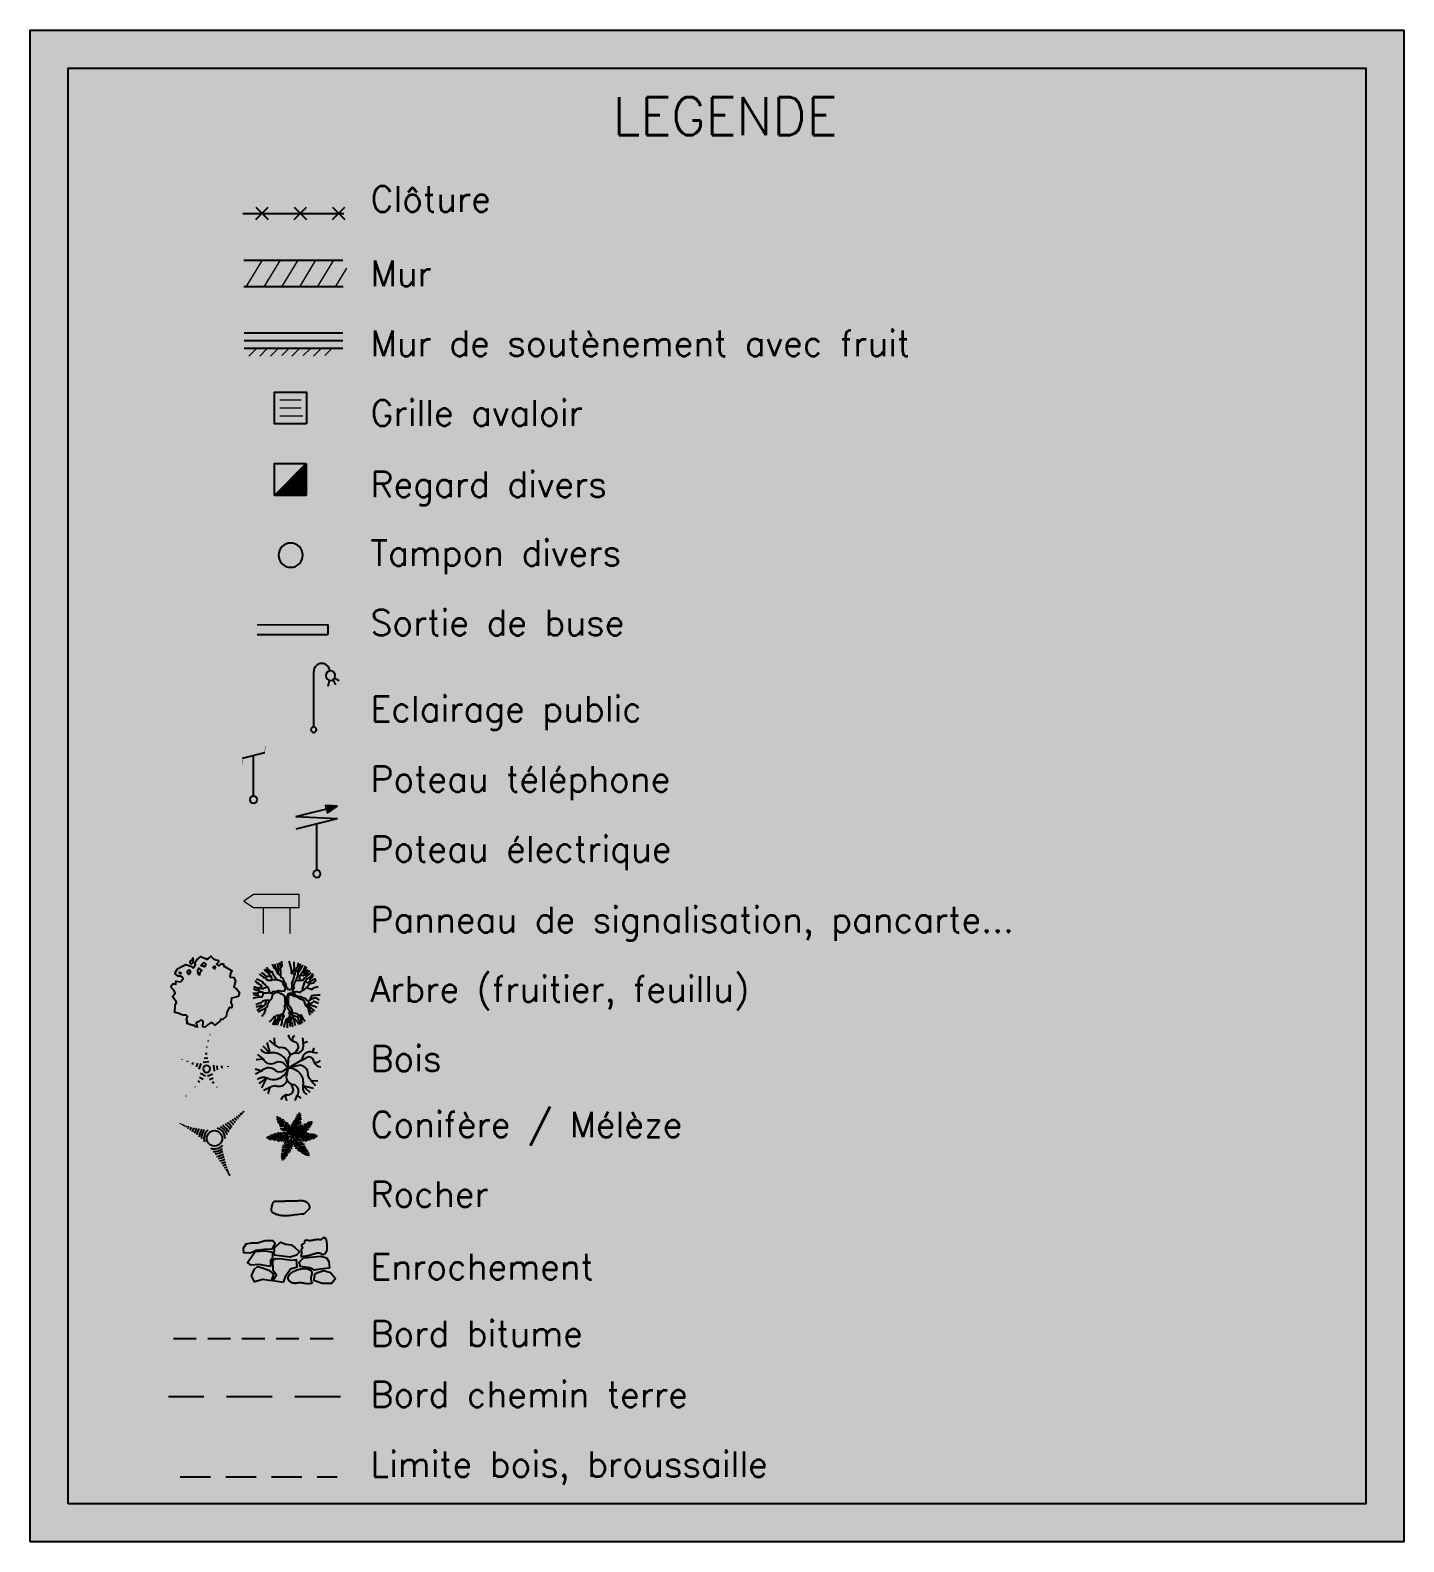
# Paper-space layout 'Legende' of a CAD drawing. Header units: millimetres. Extents: x 19 to 1130, y 28 to 365.
# Drawn here: x 44.7 to 135.1, y 31.4 to 130.9 of the extents above; entities that cross this region are included whole.
import ezdxf
from ezdxf.enums import TextEntityAlignment as Align

# ---------------------------------------------------------------- set-up
doc = ezdxf.new("R2010")
doc.units = ezdxf.units.MM
doc.header["$LTSCALE"] = 2
for name, pattern in [('CACHE2', [0.1875, 0.125, -0.0625]), ('DISCONTINU2', [0.375, 0.25, -0.125]), ('DISCONTINUX2', [1.5, 1, -0.5])]:
    doc.linetypes.add(name, pattern=pattern)
doc.layers.add('CARTOUCHE', color=7, linetype='Continuous')
doc.styles.add('17', font='romans.shx', dxfattribs={"oblique": 13.5, "height": 0.9})

# ---------------------------------------------------------------- blocks, each defined once
blk = doc.blocks.new('*X116')
at = {"color": 0}
for p, q in [((2.91, 2.327), (2.918, 2.335)), ((2.914, 2.313), (2.935, 2.334)), ((2.918, 2.299), (2.951, 2.333)), ((2.922, 2.286), (2.968, 2.331)), ((2.926, 2.272), (2.985, 2.33)), ((2.93, 2.259), (3.001, 2.329)), ((2.935, 2.245), (3.018, 2.328)), ((2.939, 2.231), (3.034, 2.327)), ((2.943, 2.218), (3.051, 2.326)), ((2.947, 2.204), (3.068, 2.325)), ((2.951, 2.191), (3.084, 2.324)), ((2.955, 2.177), (3.101, 2.323)), ((2.959, 2.164), (3.118, 2.322)), ((2.963, 2.15), (3.134, 2.321)), ((2.967, 2.136), (3.151, 2.32)), ((2.971, 2.123), (3.168, 2.319)), ((2.975, 2.109), (3.184, 2.318)), ((3.012, 2.128), (3.201, 2.317)), ((3.07, 2.168), (3.217, 2.316)), ((3.127, 2.208), (3.234, 2.315)), ((3.185, 2.248), (3.251, 2.314)), ((3.242, 2.287), (3.267, 2.313))]:
    blk.add_line(p, q, dxfattribs=at)
blk = doc.blocks.new('V070')
at = {"color": 0, "linetype": 'Continuous'}
for p, q in [((-0.001, 0.558), (-0.153, 0.69)), ((-0.127, 0.775), (-0.001, 0.658)), ((-0.001, 0.743), (-0.112, 0.865)), ((-0.101, 0.945), (-0.004, 0.844)), ((-0.004, 0.94), (-0.078, 1.025)), ((-0.041, 1.067), (-0.001, 1.009)), ((-0.004, 0.844), (-0.004, 0.849)), ((-0.001, 1.009), (0.051, 1.067)), ((0.085, 1.025), (-0.001, 0.94)), ((-0.001, 0.844), (0.118, 0.945)), ((0.148, 0.86), (-0.001, 0.743)), ((-0.001, 0.664), (0.17, 0.77)), ((0, 0.013), (0, 1.119)), ((0.193, 0.69), (0.007, 0.558)), ((-0.011, 0.006), (-1.014, 0.473)), ((-0.984, 0.414), (-0.914, 0.426)), ((-0.853, 0.394), (-0.961, 0.362)), ((-0.914, 0.426), (-0.945, 0.498)), ((-0.899, 0.309), (-0.766, 0.353)), ((-0.892, 0.51), (-0.851, 0.397)), ((-0.674, 0.314), (-0.831, 0.265)), ((-0.765, 0.357), (-0.806, 0.507)), ((-0.766, 0.353), (-0.771, 0.356)), ((-0.756, 0.213), (-0.597, 0.278)), ((-0.717, 0.498), (-0.674, 0.314)), ((-0.505, 0.236), (-0.69, 0.154)), ((-0.632, 0.09), (-0.409, 0.191)), ((-0.601, 0.281), (-0.625, 0.48)), ((-0.544, 0.467), (-0.502, 0.242)), ((-0.313, 0.146), (-0.536, 0.045)), ((-0.409, 0.191), (-0.505, 0.236)), ((-0.414, 0.193), (-0.464, 0.462)), ((-0.439, 0), (-0.217, 0.101)), ((-0.409, 0.191), (-0.409, 0.191)), ((-0.368, 0.417), (-0.318, 0.148)), ((-0.121, 0.056), (-0.343, -0.045)), ((-0.222, 0.103), (-0.272, 0.373)), ((-0.186, 0.611), (-0.001, 0.452)), ((-0.001, 0.345), (-0.186, 0.505)), ((-0.186, 0.399), (-0.001, 0.239)), ((-0.001, 0.133), (-0.186, 0.292)), ((-0.18, 0.305), (-0.125, 0.059)), ((-0.125, 0.059), (-0.13, 0.061)), ((-0.001, 0.457), (0.222, 0.616)), ((-0.001, 0.452), (-0.001, 0.558)), ((0.222, 0.51), (-0.001, 0.351)), ((-0.001, 0.452), (-0.001, 0.452)), ((-0.001, 0.245), (0.222, 0.404)), ((0.2, 0.292), (-0.001, 0.139)), ((-0.001, 0.139), (-0.001, 0.144)), ((0.01, 0.008), (0.916, 0.642)), ((0.108, 0.077), (0.132, 0.32)), ((0.113, 0.08), (0.117, 0.083)), ((0.354, 0.004), (0.113, 0.08)), ((0.125, -0.044), (0.338, 0.076)), ((0.219, 0.381), (0.195, 0.138)), ((0.2, 0.141), (0.458, 0.05)), ((0.437, 0.039), (0.224, -0.081)), ((0.282, 0.199), (0.306, 0.442)), ((0.545, 0.111), (0.287, 0.202)), ((0.324, -0.117), (0.537, 0.003)), ((0.393, 0.503), (0.369, 0.26)), ((0.369, 0.26), (0.456, 0.32)), ((0.369, 0.26), (0.369, 0.26)), ((0.373, 0.263), (0.632, 0.171)), ((0.456, 0.32), (0.477, 0.521)), ((0.675, 0.238), (0.46, 0.314)), ((0.562, 0.549), (0.539, 0.378)), ((0.543, 0.381), (0.728, 0.302)), ((0.608, 0.427), (0.644, 0.588)), ((0.789, 0.372), (0.608, 0.427)), ((0.716, 0.625), (0.689, 0.488)), ((0.689, 0.488), (0.693, 0.491)), ((0.691, 0.485), (0.841, 0.445)), ((0.767, 0.543), (0.794, 0.652)), ((0.887, 0.518), (0.769, 0.54)), ((0.85, 0.646), (0.825, 0.579)), ((0.825, 0.579), (0.903, 0.57)), ((-0.009, -0.007), (-0.857, -0.718)), ((-0.772, -0.648), (-0.85, -0.645)), ((-0.839, -0.593), (-0.719, -0.603)), ((-0.646, -0.542), (-0.8, -0.516)), ((-0.791, -0.717), (-0.772, -0.648)), ((-0.754, -0.438), (-0.569, -0.477)), ((-0.717, -0.606), (-0.734, -0.718)), ((-0.508, -0.426), (-0.699, -0.363)), ((-0.659, -0.684), (-0.644, -0.545)), ((-0.652, -0.295), (-0.431, -0.352)), ((-0.644, -0.545), (-0.648, -0.548)), ((-0.349, -0.293), (-0.615, -0.225)), ((-0.569, -0.477), (-0.591, -0.641)), ((-0.533, -0.157), (-0.268, -0.225)), ((-0.512, -0.594), (-0.504, -0.423)), ((-0.187, -0.157), (-0.452, -0.088)), ((-0.427, -0.358), (-0.43, -0.56)), ((-0.345, -0.29), (-0.427, -0.358)), ((-0.352, -0.034), (-0.106, -0.088)), ((-0.348, -0.534), (-0.345, -0.29)), ((-0.345, -0.29), (-0.345, -0.29)), ((-0.264, -0.221), (-0.267, -0.466)), ((0, -0.244), (-0.223, -0.403)), ((-0.223, -0.509), (0, -0.35)), ((0, -0.456), (-0.223, -0.615)), ((-0.2, -0.291), (0, -0.137)), ((-0.193, -0.689), (-0.007, -0.557)), ((-0.185, -0.398), (-0.183, -0.153)), ((0, -0.663), (-0.171, -0.769)), ((-0.106, -0.088), (-0.11, -0.092)), ((-0.102, -0.085), (-0.104, -0.33)), ((0, -0.012), (0, -1.118)), ((0, -0.132), (0.186, -0.291)), ((0, -0.137), (0, -0.143)), ((0.186, -0.397), (0, -0.238)), ((0, -0.344), (0.186, -0.504)), ((0.186, -0.61), (0, -0.45)), ((0, -0.45), (0, -0.45)), ((0, -0.45), (0, -0.557)), ((0, -0.557), (0.152, -0.689)), ((0.126, -0.774), (0, -0.657)), ((0.003, -0.353), (0.079, -0.112)), ((0.007, -0.009), (0.641, -0.916)), ((0.011, -0.004), (1.051, -0.382)), ((0.14, -0.199), (0.049, -0.457)), ((0.076, -0.108), (0.32, -0.132)), ((0.079, -0.112), (0.082, -0.117)), ((0.11, -0.544), (0.201, -0.286)), ((0.206, -0.287), (0.13, -0.046)), ((0.13, -0.046), (0.135, -0.048)), ((0.38, -0.219), (0.137, -0.195)), ((0.262, -0.373), (0.171, -0.631)), ((0.198, -0.282), (0.441, -0.306)), ((0.229, -0.083), (0.303, -0.346)), ((0.238, -0.675), (0.314, -0.46)), ((0.502, -0.393), (0.259, -0.369)), ((0.259, -0.369), (0.259, -0.369)), ((0.259, -0.369), (0.32, -0.456)), ((0.381, -0.543), (0.302, -0.727)), ((0.32, -0.456), (0.52, -0.477)), ((0.402, -0.383), (0.329, -0.119)), ((0.372, -0.789), (0.426, -0.608)), ((0.548, -0.561), (0.378, -0.538)), ((0.637, -0.033), (0.424, -0.153)), ((0.424, -0.153), (0.424, -0.153)), ((0.424, -0.153), (0.524, -0.19)), ((0.426, -0.608), (0.587, -0.644)), ((0.429, -0.155), (0.502, -0.419)), ((0.582, -0.416), (0.521, -0.197)), ((0.524, -0.19), (0.7, -0.092)), ((0.771, -0.145), (0.618, -0.224)), ((0.623, -0.226), (0.665, -0.423)), ((0.698, -0.253), (0.851, -0.19)), ((0.757, -0.433), (0.698, -0.253)), ((0.793, -0.288), (0.847, -0.434)), ((0.922, -0.228), (0.794, -0.284)), ((0.794, -0.284), (0.799, -0.286)), ((0.933, -0.43), (0.882, -0.32)), ((0.884, -0.317), (0.989, -0.276)), ((1.016, -0.325), (0.947, -0.344)), ((0.947, -0.344), (0.984, -0.413)), ((-0.148, -0.859), (0, -0.742)), ((0, -0.843), (-0.119, -0.944)), ((-0.085, -1.023), (0, -0.939)), ((0, -1.008), (-0.052, -1.066)), ((0, -0.742), (0.112, -0.864)), ((0.041, -1.066), (0, -1.008)), ((0.1, -0.944), (0.004, -0.843)), ((0.004, -0.843), (0.004, -0.848)), ((0.004, -0.939), (0.078, -1.023)), ((0.484, -0.69), (0.445, -0.841)), ((0.624, -0.715), (0.487, -0.688)), ((0.487, -0.688), (0.49, -0.693)), ((0.518, -0.887), (0.539, -0.769)), ((0.542, -0.766), (0.651, -0.793)), ((0.578, -0.825), (0.569, -0.903)), ((0.645, -0.849), (0.578, -0.825))]:
    blk.add_line(p, q, dxfattribs=at)

psp = doc.layouts.new('Legende')

# ---------------------------------------------------------------- hatches: boundary and pattern name
at = {"layer": 'CARTOUCHE'}
psp.add_hatch(color=255, dxfattribs=at).paths.add_polyline_path([(44.747, 31.408), (44.747, 130.858), (135.127, 130.858), (135.127, 31.408)])

# ---------------------------------------------------------------- linework, layer by layer
at = {"layer": 'CARTOUCHE', "color": 3, "linetype": 'Continuous'}
for p, q in [((60.998, 69.485), (61.09, 69.111)), ((61.13, 69.53), (61.226, 69.164)), ((60.841, 64.096), (60.816, 64.557)), ((63.219, 61.751), (63.68, 61.733)), ((60.517, 61.318), (60.387, 60.876))]:
    psp.add_line(p, q, dxfattribs=at)
at = {"layer": 'CARTOUCHE', "color": 3}
for p, q in [((56.576, 64.757), (56.568, 64.76)), ((56.379, 63.935), (56.349, 63.94)), ((56.431, 64.366), (56.468, 64.356)), ((54.262, 63.341), (54.261, 63.334)), ((54.745, 63.147), (54.75, 63.167)), ((55.1, 63.046), (55.082, 62.994)), ((55.416, 62.814), (55.475, 62.948)), ((55.755, 62.903), (55.655, 62.653)), ((55.856, 62.513), (55.996, 62.867)), ((56.13, 62.966), (56.493, 63.002)), ((56.441, 63.229), (56.187, 63.213)), ((56.255, 63.536), (56.381, 63.526)), ((56.799, 62.759), (56.841, 62.381)), ((57.07, 62.463), (57.041, 62.73)), ((57.339, 62.726), (57.358, 62.557)), ((57.781, 62.657), (57.777, 62.695)), ((58.194, 62.729), (58.195, 62.716)), ((58.595, 62.767), (58.594, 62.776)), ((55.913, 61.635), (55.795, 61.724)), ((55.892, 61.977), (56.123, 61.844)), ((56.28, 62.032), (55.948, 62.21)), ((56.739, 62.175), (56.419, 62.028)), ((56.553, 61.831), (56.777, 61.939)), ((56.74, 61.602), (56.856, 61.673)), ((55.573, 61.364), (55.608, 61.332)), ((57.031, 61.325), (56.994, 61.298))]:
    psp.add_line(p, q, dxfattribs=at)
at = {"layer": 'CARTOUCHE', "flags": 128}
psp.add_lwpolyline([(44.747, 31.408), (44.747, 130.858), (135.127, 130.858), (135.127, 31.408)], close=True, dxfattribs=at)
at = {"layer": 'CARTOUCHE', "lineweight": 25, "flags": 128}
psp.add_lwpolyline([(47.247, 33.908), (47.247, 128.358), (132.627, 128.358), (132.627, 33.908)], close=True, dxfattribs=at)
at = {"layer": 'CARTOUCHE', "flags": 128}
for points in [[(58.742, 118.808), (65.381, 118.808)], [(59.602, 118.408), (60.402, 119.208)], [(59.602, 119.208), (60.402, 118.408)], [(62.123, 118.408), (62.923, 119.208)], [(62.123, 119.208), (62.923, 118.408)], [(64.644, 118.408), (65.444, 119.208)], [(64.644, 119.208), (65.444, 118.408)]]:
    psp.add_lwpolyline(points, dxfattribs=at)
at = {"layer": 'CARTOUCHE', "lineweight": 25, "flags": 128}
for points in [[(58.813, 115.729), (65.327, 115.729)], [(65.33, 113.979), (58.813, 113.979)], [(58.814, 109.949), (65.315, 109.949)]]:
    psp.add_lwpolyline(points, dxfattribs=at)
at = {"layer": 'CARTOUCHE', "color": 252, "lineweight": 9, "flags": 128}
for points in [[(60.011, 115.729), (58.942, 113.979)], [(61.183, 115.729), (60.114, 113.979)], [(62.355, 115.729), (61.286, 113.979)], [(63.527, 115.729), (62.458, 113.979)], [(64.699, 115.729), (63.63, 113.979)], [(65.552, 115.207), (64.802, 113.979)], [(59.638, 109.913), (59.138, 109.413)], [(60.346, 109.917), (59.846, 109.417)], [(61.052, 109.913), (60.552, 109.413)], [(61.792, 109.949), (61.292, 109.449)], [(62.467, 109.913), (61.967, 109.413)], [(63.207, 109.949), (62.707, 109.449)], [(63.881, 109.913), (63.381, 109.413)], [(64.621, 109.949), (64.121, 109.449)]]:
    psp.add_lwpolyline(points, dxfattribs=at)
at = {"layer": 'CARTOUCHE', "color": 251, "flags": 128}
for points in [[(58.814, 110.949), (65.315, 110.949)], [(58.814, 110.449), (65.315, 110.449)]]:
    psp.add_lwpolyline(points, dxfattribs=at)
at = {"layer": 'CARTOUCHE', "color": 142, "linetype": 'ByBlock', "flags": 128}
psp.add_lwpolyline([(62.926, 104.955), (60.826, 104.955), (60.826, 107.055), (62.926, 107.055)], close=True, dxfattribs=at)
at = {"layer": 'CARTOUCHE', "color": 142, "lineweight": 5, "flags": 128}
for points in [[(61.176, 106.53), (62.576, 106.53)], [(61.176, 106.005), (62.576, 106.005)], [(61.176, 105.48), (62.681, 105.48)]]:
    psp.add_lwpolyline(points, dxfattribs=at)
at = {"layer": 'CARTOUCHE', "color": 4, "flags": 128}
for points in [[(60.81, 100.251), (60.81, 102.352), (62.91, 102.352)], [(60.81, 100.251), (62.91, 102.352)], [(60.869, 100.251), (62.91, 102.292)], [(60.928, 100.251), (62.91, 102.233)], [(60.988, 100.251), (62.91, 102.174)], [(61.047, 100.251), (62.91, 102.114)], [(61.107, 100.251), (62.91, 102.055)], [(61.166, 100.251), (62.91, 101.995)], [(61.225, 100.251), (62.91, 101.936)], [(61.285, 100.251), (62.91, 101.876)], [(61.344, 100.251), (62.91, 101.817)], [(61.404, 100.251), (62.91, 101.758)], [(61.463, 100.251), (62.91, 101.698)], [(61.522, 100.251), (62.91, 101.639)], [(61.582, 100.251), (62.91, 101.579)], [(61.641, 100.251), (62.91, 101.52)], [(61.701, 100.251), (62.91, 101.461)], [(62.91, 102.352), (62.91, 100.251)], [(61.76, 100.251), (62.91, 101.401)], [(61.82, 100.251), (62.91, 101.342)], [(61.879, 100.251), (62.91, 101.282)], [(61.938, 100.251), (62.91, 101.223)], [(61.998, 100.251), (62.91, 101.164)], [(62.057, 100.251), (62.91, 101.104)], [(62.117, 100.251), (62.91, 101.045)], [(62.176, 100.251), (62.91, 100.985)], [(62.235, 100.251), (62.91, 100.926)], [(62.295, 100.251), (62.91, 100.866)], [(62.354, 100.251), (62.91, 100.807)], [(62.414, 100.251), (62.91, 100.748)], [(62.473, 100.251), (62.91, 100.688)], [(62.532, 100.251), (62.91, 100.629)], [(62.592, 100.251), (62.91, 100.569)], [(62.651, 100.251), (62.91, 100.51)], [(62.711, 100.251), (62.91, 100.451)], [(62.91, 100.251), (60.81, 100.251)], [(62.77, 100.251), (62.91, 100.391)], [(62.829, 100.251), (62.91, 100.332)]]:
    psp.add_lwpolyline(points, dxfattribs=at)
psp.add_lwpolyline([(61.883, 97.117, 1), (61.883, 95.522, 1)], format="xyb", close=True, dxfattribs=at)
at = {"layer": 'CARTOUCHE', "color": 142, "flags": 128}
for points in [[(59.687, 91.749), (64.329, 91.747)], [(64.329, 91.748), (64.329, 91.092)], [(59.686, 91.094), (64.329, 91.092)]]:
    psp.add_lwpolyline(points, dxfattribs=at)
at = {"layer": 'CARTOUCHE', "color": 6, "flags": 128}
psp.add_lwpolyline([(64.465, 88.666, 1), (63.399, 88.666)], format="xyb", dxfattribs=at)
for points in [[(63.399, 85.016), (63.399, 88.666)], [(64.425, 88.062), (64.328, 87.674)], [(64.67, 88.1), (64.838, 87.794)], [(64.788, 88.232), (65.078, 88.064)]]:
    psp.add_lwpolyline(points, dxfattribs=at)
for points in [[(64.508, 88.707, 1), (64.508, 88.081, 1)], [(63.399, 85.016, 1), (63.399, 84.66, 1)]]:
    psp.add_lwpolyline(points, format="xyb", close=True, dxfattribs=at)
at = {"layer": 'CARTOUCHE', "color": 3, "const_width": 0.0216, "flags": 128}
for points in [[(60.187, 83.332), (60.205, 83.764)], [(58.719, 82.531), (58.711, 82.963)]]:
    psp.add_lwpolyline(points, dxfattribs=at)
at = {"layer": 'CARTOUCHE', "color": 3, "flags": 128}
for points in [[(58.711, 82.963), (60.187, 83.332)], [(59.439, 80.472), (59.439, 83.043), (59.441, 83.145)], [(54.979, 60.739), (54.985, 60.732)], [(55.301, 61.034), (55.3, 61.035)], [(57.238, 61.008), (57.246, 61.016)], [(57.593, 60.638), (57.586, 60.632)]]:
    psp.add_lwpolyline(points, dxfattribs=at)
psp.add_lwpolyline([(59.439, 80.472, 1), (59.439, 79.998, 1)], format="xyb", close=True, dxfattribs=at)
at = {"layer": 'CARTOUCHE', "color": 1, "flags": 128}
for points in [[(62.229, 79.116), (64.966, 79.807)], [(64.966, 79.807), (64.167, 79.857), (64.317, 79.357), (64.966, 79.807)], [(62.229, 79.116), (64.975, 78.999)], [(62.241, 78.315), (64.975, 78.999)], [(63.611, 75.59), (63.611, 78.67)]]:
    psp.add_lwpolyline(points, dxfattribs=at)
psp.add_lwpolyline([(63.611, 75.59, 1), (63.611, 75.116, 1)], format="xyb", close=True, dxfattribs=at)
at = {"layer": 'CARTOUCHE', "lineweight": 9, "flags": 128}
for points in [[(61.823, 73.131), (62.449, 73.131), (62.449, 73.995), (59.447, 73.995), (58.799, 73.563), (59.447, 73.131), (61.801, 73.131)], [(60.095, 71.425), (60.095, 73.11)], [(61.823, 73.131), (61.823, 71.425)]]:
    psp.add_lwpolyline(points, dxfattribs=at)
at = {"layer": 'CARTOUCHE', "color": 3, "linetype": 'Continuous'}
for points in [[(57.89, 68.562), (58.149, 68.523), (58.253, 68.322), (58.148, 67.89), (58.339, 67.755), (58.524, 67.551), (58.429, 67.287), (58.273, 67.237), (58.187, 67.213), (57.989, 67.178), (57.953, 66.898), (58.036, 66.698), (57.984, 66.531), (57.83, 66.552), (57.687, 66.234), (57.63, 65.968), (57.429, 65.765), (57.279, 65.8), (57.227, 65.661), (56.89, 65.407), (56.784, 65.496), (56.654, 65.572), (56.455, 65.439), (56.251, 65.264), (56.097, 65.284), (56.137, 65.663), (55.985, 65.739), (55.787, 65.621), (55.674, 65.541), (55.726, 65.257), (55.577, 65.319), (55.518, 65.406), (55.446, 65.367), (55.061, 65.509), (55.086, 65.607), (55.025, 65.764), (55.101, 65.972), (55.016, 66.06), (54.798, 66.055), (54.669, 66.088), (54.476, 66.18), (54.26, 66.231), (54.278, 66.695), (54.371, 66.888), (54.355, 66.945), (54.231, 67.091), (54.105, 67.279), (54.198, 67.402), (54.29, 67.497), (54.209, 67.669), (54.04, 67.858), (54.023, 67.944), (54.072, 68.026), (54.138, 68.108), (54.29, 68.116), (54.334, 68.072), (54.321, 68.283), (54.364, 68.296), (54.626, 68.243), (54.692, 68.311), (54.811, 68.475), (54.748, 68.562), (54.641, 68.622), (54.486, 68.615), (54.277, 68.764), (54.323, 68.931), (54.443, 69.109), (54.687, 69.226), (54.978, 69.383), (55.322, 69.284), (55.448, 69.167), (55.538, 69.22), (55.631, 69.356), (55.588, 69.429), (55.641, 69.609), (55.708, 69.691), (55.981, 69.919), (56.257, 69.782), (56.342, 69.708), (56.523, 69.827), (56.636, 69.935), (56.805, 69.759), (56.954, 69.697), (57.083, 69.664), (57.167, 69.562), (57.009, 69.413), (57.156, 69.309), (57.221, 69.349), (57.317, 69.443), (57.446, 69.424), (57.482, 69.268), (57.548, 69.251), (57.72, 69.146), (58.016, 68.993), (57.92, 68.8)], [(55.328, 68.904), (55.246, 68.964), (55.203, 69.036), (55.112, 68.969), (55.068, 68.915), (55.065, 68.844), (55.147, 68.785), (55.191, 68.727), (55.259, 68.766), (55.241, 68.851)], [(56.235, 69.234), (56.316, 69.399), (56.204, 69.502), (56.114, 69.464), (56.069, 69.395), (55.978, 69.314), (56.065, 69.297), (56.128, 69.294)]]:
    psp.add_lwpolyline(points, close=True, dxfattribs=at)
for points in [[(55.421, 69.562), (55.49, 69.7), (55.45, 69.828), (55.381, 69.69), (55.246, 69.583), (55.243, 69.499), (55.304, 69.44), (55.397, 69.479), (55.464, 69.56), (55.422, 69.576)], [(54.671, 68.832), (54.542, 68.866), (54.581, 68.794), (54.691, 68.817), (54.713, 68.831)], [(55.837, 69.137), (55.747, 69), (55.744, 68.916), (55.804, 68.744), (55.911, 68.698), (55.939, 68.88), (56.032, 68.988), (55.882, 69.121), (55.821, 69.166)], [(56.932, 69.149), (56.915, 69.248), (56.827, 69.252), (56.761, 69.184), (56.843, 69.125), (56.931, 69.135)], [(59.45, 67.907), (59.538, 67.93), (59.671, 67.843), (59.746, 67.856), (59.803, 67.866), (59.829, 67.853), (59.852, 67.842), (59.894, 67.832), (59.936, 67.823), (60.069, 67.779), (60.156, 67.846), (60.266, 67.869), (60.332, 67.914), (60.399, 67.87), (60.445, 67.694), (60.491, 67.54), (60.602, 67.497), (60.711, 67.608), (60.953, 67.632), (61.107, 67.677), (61.306, 67.634), (61.46, 67.657), (61.504, 67.68), (61.547, 67.79), (61.528, 67.868), (61.523, 67.889), (61.507, 67.918), (61.498, 67.934), (61.472, 67.981), (61.456, 68.01), (61.397, 68.106), (61.389, 68.12), (61.365, 68.23), (61.242, 68.29), (61.188, 68.317), (60.966, 68.382), (60.812, 68.381), (60.636, 68.357), (60.614, 68.335), (60.393, 68.333), (60.304, 68.399), (60.237, 68.487), (60.126, 68.508), (60.104, 68.574), (59.97, 68.661), (59.837, 68.748)], [(59.968, 68.86), (60.123, 68.773), (60.235, 68.641), (60.324, 68.576), (60.39, 68.62), (60.478, 68.621), (60.55, 68.658), (60.589, 68.622), (60.612, 68.489), (60.614, 68.335)], [(60.142, 69.082), (60.254, 68.95), (60.343, 68.863), (60.454, 68.775), (60.544, 68.665)], [(60.23, 69.082), (60.363, 69.017), (60.409, 68.907), (60.519, 68.864), (60.629, 68.909), (60.54, 68.974), (60.407, 69.062), (60.295, 69.193)], [(60.966, 68.382), (60.854, 68.535), (60.794, 68.671), (60.786, 68.689), (60.696, 68.843), (60.695, 68.909), (60.629, 68.909)], [(60.667, 69.417), (60.781, 69.175), (60.937, 69.021), (61.028, 68.801), (61.05, 68.802)], [(60.822, 69.418), (60.868, 69.264), (60.913, 69.154), (61.09, 69.111), (61.05, 68.802), (61.206, 68.648), (61.229, 68.56), (61.34, 68.517), (61.408, 68.385), (61.431, 68.275), (61.543, 68.165), (61.567, 67.967), (61.656, 67.879), (61.679, 67.769), (61.79, 67.748), (61.878, 67.749), (61.961, 67.791), (61.986, 67.926), (61.98, 68.111), (61.962, 68.168), (62.005, 68.257), (62.069, 68.412), (62.111, 68.611), (62.154, 68.699), (62.175, 68.766), (62.196, 68.898), (62.239, 69.031), (62.303, 69.186), (62.346, 69.274), (62.389, 69.429), (62.366, 69.473)], [(61.283, 69.598), (61.309, 69.267), (61.226, 69.164), (61.2, 69.134), (61.225, 68.913), (61.206, 68.692), (61.206, 68.648)], [(61.769, 69.601), (61.884, 69.161), (61.932, 68.874)], [(62.1, 69.56), (62.103, 69.339), (62.104, 69.184), (62.084, 69.008), (62.02, 68.897), (61.932, 68.874), (61.91, 68.808), (61.998, 68.809), (62.154, 68.699)], [(62.654, 69.365), (62.568, 69.166), (62.482, 68.989), (62.395, 68.9), (62.387, 68.864), (62.332, 68.612), (62.267, 68.457), (62.247, 68.423), (62.236, 68.405), (62.239, 68.389), (62.247, 68.325), (62.116, 68.148), (62.093, 68.062), (62.074, 67.993), (62.098, 67.839), (62.033, 67.728), (62.012, 67.595), (62.126, 67.596), (62.211, 67.597), (62.321, 67.62), (62.498, 67.555), (62.695, 67.689), (62.76, 67.729), (62.805, 67.756), (62.979, 67.911), (63.044, 68), (63.11, 68.089), (63.175, 68.133), (63.285, 68.156), (63.395, 68.179), (63.461, 68.268), (63.592, 68.357)], [(62.831, 69.3), (62.789, 69.167), (62.681, 68.902), (62.573, 68.769), (62.523, 68.687), (62.464, 68.591), (62.466, 68.459), (62.489, 68.327), (62.423, 68.304), (62.247, 68.325)], [(62.477, 69.43), (62.457, 69.253), (62.415, 69.076), (62.328, 68.921), (62.387, 68.864)], [(63.144, 68.971), (63.012, 68.882), (62.969, 68.816), (62.926, 68.705), (62.884, 68.55), (62.862, 68.528), (62.775, 68.461), (62.688, 68.328), (62.511, 68.327), (62.489, 68.327)], [(62.898, 69.234), (62.856, 69.08), (62.791, 68.947), (62.748, 68.836), (62.802, 68.758), (62.728, 68.637), (62.523, 68.687)], [(63.367, 68.774), (63.236, 68.619), (63.105, 68.53), (62.973, 68.441), (62.908, 68.352), (62.843, 68.263), (62.778, 68.174), (62.735, 68.02), (62.671, 67.843), (62.634, 67.647)], [(63.033, 69.037), (62.923, 68.948), (62.837, 68.815), (62.802, 68.758)], [(63.39, 68.686), (63.346, 68.62), (63.281, 68.531), (63.194, 68.442), (63.151, 68.376), (63.18, 68.263), (63.086, 68.199), (63.02, 68.176), (62.843, 68.241)], [(63.212, 68.84), (63.102, 68.75), (62.993, 68.661), (62.884, 68.55)], [(59.429, 67.819), (59.628, 67.71), (59.739, 67.711), (59.783, 67.733), (59.829, 67.579)], [(59.555, 68.327), (59.689, 68.174), (59.8, 68.108), (59.89, 68.021), (59.956, 67.999), (59.935, 67.889), (59.936, 67.823)], [(59.642, 68.438), (59.753, 68.395), (59.886, 68.33), (60.019, 68.264), (60.064, 68.154), (60.198, 68.045), (60.31, 67.936), (60.332, 67.914)], [(62.979, 67.911), (63.024, 67.823), (63.179, 67.78), (63.246, 67.737), (63.355, 67.804), (63.443, 67.871), (63.685, 67.939)], [(63.525, 68.467), (63.459, 68.422), (63.349, 68.377), (63.262, 68.31), (63.218, 68.288), (63.18, 68.263)], [(59.433, 67.422), (59.61, 67.401), (59.742, 67.402), (59.743, 67.358), (59.804, 67.258), (59.81, 67.248), (59.92, 67.271), (60.009, 67.272), (60.074, 67.382), (60.072, 67.55), (60.049, 67.559), (59.939, 67.558), (59.829, 67.579), (59.763, 67.557), (59.653, 67.49), (59.543, 67.489), (59.388, 67.51)], [(59.414, 67.179), (59.546, 67.224), (59.804, 67.258)], [(60.254, 67.009), (60.21, 67.009), (60.056, 66.985), (59.947, 66.874), (59.793, 66.829), (59.596, 66.739)], [(60.825, 65.404), (60.933, 65.603), (61.041, 65.78), (61.104, 66.001), (61.236, 66.09), (61.371, 66.169), (61.389, 66.18), (61.432, 66.246), (61.518, 66.489), (61.472, 66.643), (61.536, 66.776), (61.512, 66.952), (61.522, 67.12), (61.528, 67.212), (61.486, 67.327), (61.308, 67.458), (61.242, 67.457), (61.109, 67.545), (60.976, 67.544), (60.888, 67.543), (60.8, 67.476), (60.691, 67.431), (60.691, 67.365), (60.649, 67.254), (60.628, 67.122), (60.541, 67.033), (60.517, 67.029), (60.409, 67.01), (60.254, 67.009), (60.21, 67.009), (60.254, 67.009), (60.271, 67.009), (60.213, 66.81), (60.192, 66.7), (60.039, 66.61), (59.971, 66.698), (59.774, 66.63), (59.62, 66.585)], [(59.756, 66.278), (59.909, 66.367), (60.084, 66.456), (60.194, 66.479), (60.282, 66.546), (60.369, 66.635), (60.389, 66.833), (60.455, 66.878), (60.517, 67.029)], [(60.072, 67.55), (60.16, 67.515), (60.315, 67.517), (60.371, 67.528), (60.41, 67.536), (60.425, 67.539), (60.441, 67.534), (60.468, 67.537), (60.491, 67.54)], [(63.823, 67.366), (63.647, 67.365), (63.471, 67.342), (63.405, 67.341), (63.317, 67.318), (63.251, 67.318), (63.186, 67.163), (63.148, 67.045), (63.034, 66.985), (62.945, 67.029), (62.856, 67.139), (62.745, 67.182), (62.634, 67.225), (62.567, 67.269), (62.435, 67.268), (62.28, 67.311), (62.169, 67.42), (62.036, 67.485), (61.947, 67.485), (61.815, 67.484), (61.705, 67.439), (61.684, 67.35), (61.619, 67.24), (61.595, 67.146), (61.6, 67.019), (61.623, 66.909), (61.624, 66.799), (61.603, 66.71), (61.626, 66.622), (61.672, 66.534), (61.739, 66.447), (61.784, 66.359), (61.786, 66.205), (61.81, 66.006), (61.767, 65.874), (61.768, 65.786), (61.748, 65.675), (61.77, 65.609), (61.837, 65.544), (61.839, 65.434), (61.84, 65.301)], [(63.482, 66.327), (63.349, 66.437), (63.314, 66.462), (63.193, 66.568), (63.104, 66.633), (63.037, 66.699), (62.992, 66.765), (62.883, 66.698), (62.86, 66.764), (62.815, 66.874), (62.769, 67.006), (62.658, 67.071), (62.569, 67.092), (62.481, 67.136), (62.347, 67.245), (62.237, 67.266), (62.126, 67.287), (62.037, 67.353), (61.927, 67.374), (61.794, 67.395), (61.729, 67.329), (61.729, 67.262), (61.752, 67.196), (61.709, 67.086), (61.688, 67.02), (61.711, 66.976), (61.711, 66.909), (61.713, 66.777), (61.758, 66.711), (61.825, 66.624), (61.892, 66.514), (61.96, 66.36), (61.962, 66.228), (62.05, 66.207), (62.183, 66.185), (62.293, 66.164), (62.427, 66.033), (62.494, 65.989), (62.539, 65.858), (62.585, 65.726), (62.631, 65.528)], [(63.199, 66.061), (63.131, 66.148), (63.13, 66.259), (63.085, 66.369), (63.061, 66.523), (62.972, 66.61), (62.883, 66.676), (62.883, 66.698)], [(63.783, 67.035), (63.65, 67.122), (63.517, 67.188), (63.319, 67.12), (63.165, 67.053), (63.034, 66.985), (63.073, 66.8), (63.3, 66.877), (63.409, 66.966), (63.564, 66.901), (63.719, 66.836)], [(63.612, 66.549), (63.412, 66.658), (63.235, 66.7), (63.08, 66.765), (63.073, 66.8)], [(59.689, 66.365), (59.885, 66.521), (60.025, 66.628)], [(59.98, 65.993), (60.067, 66.103), (60.154, 66.214), (60.218, 66.347), (60.217, 66.484)], [(60.491, 65.622), (60.622, 65.755), (60.709, 65.844), (60.796, 65.977), (60.862, 65.955)], [(60.692, 65.447), (60.778, 65.58), (60.886, 65.779), (60.859, 65.953), (60.972, 66.044), (61.06, 66.045), (61.104, 66.001)], [(61.001, 65.405), (61.065, 65.582), (61.13, 65.715), (61.195, 65.803), (61.149, 65.913), (61.416, 66.061)], [(61.266, 65.363), (61.33, 65.54), (61.328, 65.716), (61.414, 65.915), (61.458, 65.96), (61.371, 66.169)], [(61.466, 65.276), (61.507, 65.475), (61.572, 65.63), (61.614, 65.784), (61.626, 65.792)], [(61.665, 65.212), (61.685, 65.41), (61.704, 65.653), (61.659, 65.697), (61.626, 65.792), (61.724, 65.851), (61.767, 65.874)], [(62.544, 65.439), (62.498, 65.593), (62.431, 65.702), (62.385, 65.834), (62.362, 65.944), (62.296, 65.944), (62.141, 65.987), (62.052, 66.03), (61.985, 66.096), (61.918, 66.161), (61.895, 66.249), (61.828, 66.315), (61.829, 66.227), (61.853, 66.117), (61.876, 66.007), (61.9, 65.875), (61.901, 65.765), (61.88, 65.632), (61.969, 65.567), (61.992, 65.479), (61.993, 65.391), (62.039, 65.303)], [(62.434, 65.438), (62.344, 65.592), (62.255, 65.679), (62.21, 65.767), (62.121, 65.81), (62.058, 65.826), (62.054, 65.898), (62.073, 66.02)], [(62.192, 65.348), (62.168, 65.524), (62.122, 65.7), (62.055, 65.832)], [(62.828, 65.639), (62.739, 65.771), (62.71, 65.814), (62.603, 66.056), (62.431, 66.03)], [(63.329, 66.194), (63.284, 66.304), (63.151, 66.347), (63.149, 66.523), (63.193, 66.568)], [(60.325, 64.262), (60.508, 63.554), (60.077, 64.021)], [(62.658, 64.559), (62.709, 64.225), (62.992, 64.321)], [(63.413, 63.905), (63.321, 63.621), (63.656, 63.575)], [(59.61, 63.138), (60.074, 63.175), (59.729, 63.471)], [(59.54, 62.534), (59.982, 62.391), (59.579, 62.182)], [(59.977, 61.275), (60.318, 61.922), (59.79, 61.567)], [(62.179, 60.449), (62.305, 60.762), (62.559, 60.605)], [(63.393, 61.238), (62.682, 61.411), (63.154, 60.986)]]:
    psp.add_lwpolyline(points, dxfattribs=at)
for points in [[(62.182, 63.563), (62.394, 63.903, 0.449762), (62.032, 64.322, -0.360959), (62.156, 64.718)], [(61.726, 62.592, 0.470308), (60.508, 63.554, -0.313022), (59.923, 63.802)], [(61.856, 63.41, 0.446004), (61.146, 63.902, -0.078961), (60.5, 64.397)], [(62.594, 63.085), (61.725, 62.578), (61.738, 63.217, -0.38871), (62.369, 63.559, 0.420558), (62.709, 64.225)], [(59.691, 61.816, -0.313022), (60.318, 61.922, 0.470308), (61.725, 62.578), (61.385, 62.915, 0.290307), (60.801, 62.871, -0.381748), (60.074, 63.175)], [(63.525, 61.415, -0.078961), (63.02, 62.054, 0.446004), (62.518, 62.756), (61.733, 62.591, -0.468439), (62.688, 61.437, 0.326119), (62.937, 60.829)], [(63.321, 63.621, 0.420558), (62.661, 63.272), (62.575, 63.075), (62.655, 63.086)], [(63.822, 63.076, -0.360959), (63.428, 62.946, 0.449762), (63.003, 63.302), (62.667, 63.085)], [(59.982, 62.391, -0.381748), (60.76, 62.519, 0.290307), (61.318, 62.342), (61.726, 62.592), (61.593, 61.967, 0.38871), (62.127, 61.489, -0.420558), (62.305, 60.762)], [(60.116, 61.104, -0.078961), (60.858, 61.437, 0.446004), (61.662, 61.752)], [(61.654, 60.41, -0.360959), (61.624, 60.824, 0.449762), (62.073, 61.149), (61.945, 61.528)]]:
    psp.add_lwpolyline(points, format="xyb", dxfattribs=at)
at = {"layer": 'CARTOUCHE', "color": 129, "flags": 128}
for points in [[(62.754, 52.964), (62.579, 52.953), (62.423, 52.939), (62.282, 52.924), (62.155, 52.909), (62.04, 52.894), (61.934, 52.88), (61.836, 52.868), (61.743, 52.859), (61.654, 52.853), (61.569, 52.851), (61.486, 52.852), (61.406, 52.856), (61.328, 52.863), (61.253, 52.873), (61.181, 52.884), (61.111, 52.898), (61.042, 52.914), (60.977, 52.931), (60.915, 52.951), (60.857, 52.973), (60.805, 52.997), (60.758, 53.024), (60.718, 53.053), (60.685, 53.085), (60.661, 53.12), (60.643, 53.157), (60.632, 53.197), (60.627, 53.238), (60.627, 53.282), (60.63, 53.327), (60.636, 53.374), (60.645, 53.422), (60.655, 53.47), (60.667, 53.519), (60.68, 53.567), (60.694, 53.612), (60.709, 53.655), (60.726, 53.695), (60.743, 53.729), (60.762, 53.759), (60.782, 53.781), (60.803, 53.799), (60.825, 53.811), (60.85, 53.819), (60.876, 53.823), (60.905, 53.825), (60.937, 53.825), (60.972, 53.823), (61.011, 53.821), (61.052, 53.819), (61.095, 53.817), (61.14, 53.816), (61.187, 53.814), (61.234, 53.813), (61.281, 53.814), (61.327, 53.815), (61.373, 53.818), (61.419, 53.821), (61.465, 53.825), (61.511, 53.83), (61.56, 53.835), (61.611, 53.839), (61.665, 53.842), (61.723, 53.844), (61.784, 53.845), (61.849, 53.845), (61.917, 53.845), (61.985, 53.844), (62.052, 53.843), (62.119, 53.842), (62.182, 53.842), (62.242, 53.844), (62.298, 53.846), (62.349, 53.85), (62.397, 53.854), (62.442, 53.858), (62.484, 53.862), (62.525, 53.865), (62.566, 53.866), (62.606, 53.866), (62.646, 53.863), (62.687, 53.857), (62.727, 53.85), (62.766, 53.84), (62.804, 53.828), (62.841, 53.815), (62.876, 53.799), (62.908, 53.781), (62.937, 53.762), (62.963, 53.74), (62.988, 53.718), (63.009, 53.694), (63.029, 53.668), (63.046, 53.642), (63.062, 53.615), (63.077, 53.587), (63.089, 53.559), (63.1, 53.531), (63.109, 53.502), (63.115, 53.473), (63.119, 53.443), (63.118, 53.414), (63.114, 53.385), (63.106, 53.356), (63.093, 53.327), (63.075, 53.296), (63.048, 53.261), (63.013, 53.221), (62.967, 53.173), (62.91, 53.116), (62.839, 53.047), (62.754, 52.964)], [(59.24, 50.387), (58.8, 50.414), (58.775, 50.722), (58.947, 51.007), (59.317, 51.079), (59.706, 51.079), (60.203, 51.219), (60.72, 51.219), (60.866, 51.052), (60.643, 50.649), (60.152, 50.627), (59.61, 50.577), (59.24, 50.387)], [(60.79, 50.27), (60.815, 50.744), (61.21, 51.124), (61.555, 50.984), (61.925, 50.934), (62.141, 50.794), (62.46, 50.482), (62.269, 50.27), (61.848, 50.125), (60.79, 50.27)], [(60.566, 49.51), (59.782, 49.65), (59.291, 49.605), (59.043, 49.772), (59.266, 50.08), (59.54, 50.509), (60.222, 50.554), (60.694, 50.46), (60.694, 50.057), (60.547, 49.912), (60.566, 49.51)], [(61.408, 48.488), (61.58, 48.94), (61.874, 49.365), (62.314, 49.487), (62.269, 49.962), (61.969, 49.912), (61.332, 50.007), (60.911, 50.03), (60.694, 49.912), (60.72, 49.293), (60.962, 48.963), (60.72, 48.606), (61.408, 48.488)], [(64.431, 49.415), (63.793, 49.343), (63.449, 49.27), (63.149, 49.438), (62.537, 49.51), (62.435, 49.795), (62.734, 50.08), (63.423, 50.152), (63.863, 50.197), (64.233, 50.08), (64.405, 49.84), (64.431, 49.415)], [(60.592, 48.583), (60.05, 48.656), (59.514, 48.511), (59.317, 48.913), (59.514, 49.343), (59.706, 49.51), (60.031, 49.438), (60.445, 49.27), (60.764, 49.008), (60.592, 48.583)], [(63.296, 48.393), (63.12, 48.388), (62.978, 48.389), (62.865, 48.396), (62.775, 48.407), (62.705, 48.42), (62.649, 48.433), (62.602, 48.444), (62.559, 48.451), (62.517, 48.453), (62.475, 48.45), (62.432, 48.444), (62.388, 48.437), (62.344, 48.428), (62.299, 48.42), (62.252, 48.414), (62.205, 48.411), (62.157, 48.411), (62.108, 48.416), (62.059, 48.425), (62.012, 48.437), (61.965, 48.453), (61.921, 48.473), (61.88, 48.496), (61.843, 48.523), (61.81, 48.553), (61.781, 48.585), (61.757, 48.621), (61.739, 48.658), (61.726, 48.697), (61.719, 48.737), (61.718, 48.778), (61.724, 48.819), (61.736, 48.861), (61.755, 48.902), (61.779, 48.943), (61.809, 48.983), (61.843, 49.022), (61.881, 49.059), (61.921, 49.095), (61.965, 49.129), (62.011, 49.16), (62.058, 49.19), (62.107, 49.217), (62.158, 49.242), (62.211, 49.266), (62.265, 49.287), (62.32, 49.306), (62.376, 49.323), (62.434, 49.339), (62.492, 49.352), (62.551, 49.363), (62.61, 49.372), (62.67, 49.379), (62.729, 49.383), (62.789, 49.384), (62.847, 49.383), (62.905, 49.378), (62.961, 49.37), (63.014, 49.359), (63.065, 49.345), (63.111, 49.327), (63.153, 49.305), (63.189, 49.279), (63.219, 49.25), (63.242, 49.217), (63.258, 49.18), (63.268, 49.141), (63.273, 49.1), (63.273, 49.057), (63.268, 49.014), (63.259, 48.971), (63.248, 48.929), (63.234, 48.888), (63.22, 48.845), (63.209, 48.798), (63.203, 48.743), (63.207, 48.679), (63.221, 48.601), (63.25, 48.507), (63.296, 48.393)], [(64.603, 48.393), (63.965, 48.393), (63.398, 48.606), (63.493, 49.058), (64.035, 49.248), (64.501, 49.13), (64.826, 48.723), (64.603, 48.393)]]:
    psp.add_lwpolyline(points, dxfattribs=at)
psp.add_lwpolyline([(62.562, 50.175, 0.015114), (62.89, 50.22, 0.020943), (63.123, 50.27, 0.017852), (63.4, 50.351, -0.022353), (63.621, 50.414, -0.22707), (63.897, 50.355, 0.309946), (64.112, 50.342, 0.106458), (64.192, 50.417, 0.076071), (64.258, 50.554, 0.060342), (64.287, 50.714, 0.0361), (64.284, 50.984, 0.075105), (64.202, 51.325, 0.222566), (64.112, 51.409, 0.349325), (63.972, 51.356, -0.274224), (63.812, 51.269, -0.050818), (63.698, 51.285, 0.075986), (63.621, 51.291, 0.051071), (63.484, 51.269, -0.02964), (63.251, 51.219, -0.105163), (62.982, 51.235, 0.189815), (62.83, 51.219, 0.311483), (62.792, 51.147, -0.194666), (62.76, 51.029, -0.219605), (62.646, 50.969, 0.376857), (62.588, 50.912, 0.225308), (62.619, 50.832, -0.197646), (62.658, 50.744, -0.007911), (62.658, 50.728, -0.019867), (62.658, 50.722, -0.331946), (62.627, 50.686, 0.281267), (62.588, 50.649, 0.100089), (62.581, 50.553, -0.050592), (62.588, 50.365, -0.016405), (62.579, 50.279, -0.013419), (62.562, 50.175)], format="xyb", dxfattribs=at)
at = {"layer": 'CARTOUCHE', "linetype": 'CACHE2', "lineweight": 25, "ltscale": 6}
psp.add_lwpolyline([(64.673, 44.769), (54.106, 44.769)], dxfattribs=at)
at = {"layer": 'CARTOUCHE', "linetype": 'DISCONTINU2', "ltscale": 6}
psp.add_lwpolyline([(65.161, 40.952), (53.849, 40.952)], dxfattribs=at)
at = {"layer": 'CARTOUCHE', "color": 90, "linetype": 'DISCONTINUX2', "flags": 128}
psp.add_lwpolyline([(54.617, 35.67), (64.945, 35.67)], dxfattribs=at)
at = {"layer": 'CARTOUCHE', "color": 90}
psp.add_circle((56.875, 57.949), 0.507, dxfattribs=at)
at = {"layer": 'CARTOUCHE', "color": 3, "linetype": 'Continuous'}
for centre, start, end in [((62.299, 64.837), 188.27105, 242.56894), ((63.939, 63.22), 208.24195, 262.53984), ((61.766, 60.262), 104.1276, 158.42549)]:
    psp.add_arc(centre, 0.58, start, end, dxfattribs=at)
at = {"layer": 'CARTOUCHE', "color": 3}
for start, end in [(90, 270), (270, 90)]:
    psp.add_arc((56.358, 62.518), 0.225, start, end, dxfattribs=at)
at = {"layer": 'CARTOUCHE', "color": 90}
for centre, radius, start, end in [((56.964, 58.041), 2.471, 41.16885, 43.50833), ((56.875, 57.949), 2.465, 156.29342, 157.42173), ((56.875, 57.949), 2.319, 156.09746, 157.85302), ((56.875, 57.949), 2.199, 156.04607, 158.28081), ((56.875, 57.949), 2.037, 155.85986, 159.02076), ((56.875, 57.949), 1.868, 155.39642, 160.09626), ((56.875, 57.949), 1.7, 154.44053, 161.55789), ((56.875, 57.949), 0.862, 15.74362, 63.54502), ((56.875, 57.949), 1.015, 23.10154, 57.82177), ((56.875, 57.949), 1.196, 28.85823, 53.42298), ((56.875, 57.949), 1.353, 32.39531, 50.69579), ((56.875, 57.949), 1.531, 35.38169, 48.36881), ((56.875, 57.949), 1.7, 37.34178, 46.69842), ((56.875, 57.949), 1.868, 38.70412, 45.52358), ((56.875, 57.949), 2.037, 39.70729, 44.743), ((56.875, 57.949), 2.199, 40.4549, 44.19731), ((56.875, 57.949), 2.343, 40.98015, 44.24617), ((56.875, 57.949), 2.471, 41.16885, 43.50833), ((56.875, 57.949), 1.531, 153.05473, 163.38834), ((56.875, 57.949), 1.353, 151.07291, 165.87627), ((56.875, 57.949), 1.196, 148.69156, 168.74814), ((56.875, 57.949), 1.015, 144.77579, 173.76283), ((56.875, 57.949), 0.862, 139.35227, 180.89933), ((56.875, 57.949), 0.697, 129.73919, 199.45931), ((56.875, 57.949), 0.697, 0.03418, 75.51766), ((56.875, 57.949), 0.697, 248.99595, 319.18456), ((56.875, 57.949), 0.862, 264.33695, 307.0816), ((56.875, 57.949), 1.015, 271.86021, 303.0864), ((56.875, 57.949), 1.196, 277.48503, 299.81371), ((56.875, 57.949), 1.353, 280.76432, 297.77908), ((56.875, 57.949), 1.531, 283.53258, 296.14708), ((56.875, 57.949), 1.7, 285.56834, 295.07841), ((56.875, 57.949), 1.868, 287.21407, 294.3328), ((56.875, 57.949), 2.037, 288.57135, 293.82362), ((56.875, 57.949), 2.199, 289.61461, 293.48622), ((56.875, 57.949), 2.326, 290.23785, 293.30336), ((56.875, 57.949), 2.464, 290.77614, 293.01598), ((56.94, 57.827), 2.464, 290.84445, 293.01598)]:
    psp.add_arc(centre, radius, start, end, dxfattribs=at)

# ---------------------------------------------------------------- block references
at = {"layer": 'CARTOUCHE', "color": 1, "xscale": 2.16000002079492, "yscale": 2.16000002079492, "zscale": 2.16000002079492, "rotation": 1.371286459339743e-06}
psp.add_blockref('*X116', (57.887, 74.813), dxfattribs=at)
at = {"layer": 'CARTOUCHE', "color": 90, "xscale": 1.5, "yscale": 1.5, "zscale": 1.9999999724343, "rotation": 92.04642054389487}
psp.add_blockref('V070', (61.978, 58.045), dxfattribs=at)

# ---------------------------------------------------------------- texts
at = {"layer": 'CARTOUCHE', "color": 0, "lineweight": 15, "style": '17'}
psp.add_text('LEGENDE', height=2.5, rotation=0, dxfattribs=at).set_placement((90.469, 125.206), align=Align.MIDDLE)
at = {"layer": 'CARTOUCHE', "color": 0, "style": '17'}
for s, height, p in [('Clôture', 1.6804, (67.134, 118.917)), ('Mur', 1.6804, (67.134, 114.018)), ('Mur de soutènement avec fruit', 1.68039, (67.134, 109.422)), ('Grille avaloir', 1.68039, (67.134, 104.84)), ('Regard divers', 1.68039, (67.134, 100.14)), ('Tampon divers', 1.68039, (67.134, 95.628)), ('Sortie de buse', 1.68039, (67.134, 91.037)), ('Eclairage public', 1.68039, (67.134, 85.367)), ('Poteau téléphone', 1.68039, (67.134, 80.754)), ('Poteau électrique', 1.68039, (67.134, 76.154)), ('Panneau de signalisation, pancarte...', 1.68039, (67.134, 71.496)), ('Arbre (fruitier, feuillu)', 1.68039, (67.134, 66.933)), ('Bois', 1.6804, (67.134, 62.362)), ('Conifère / Mélèze', 1.68039, (67.134, 58.019)), ('Rocher', 1.6804, (67.134, 53.434)), ('Enrochement', 1.68039, (67.134, 48.669)), ('Bord bitume', 1.68039, (67.134, 44.273)), ('Bord chemin terre', 1.68039, (67.134, 40.263)), ('Limite bois, broussaille', 1.68039, (67.134, 35.674))]:
    psp.add_text(s, height=height, rotation=0, dxfattribs=at).set_placement(p)

doc.saveas('drawing.dxf')
